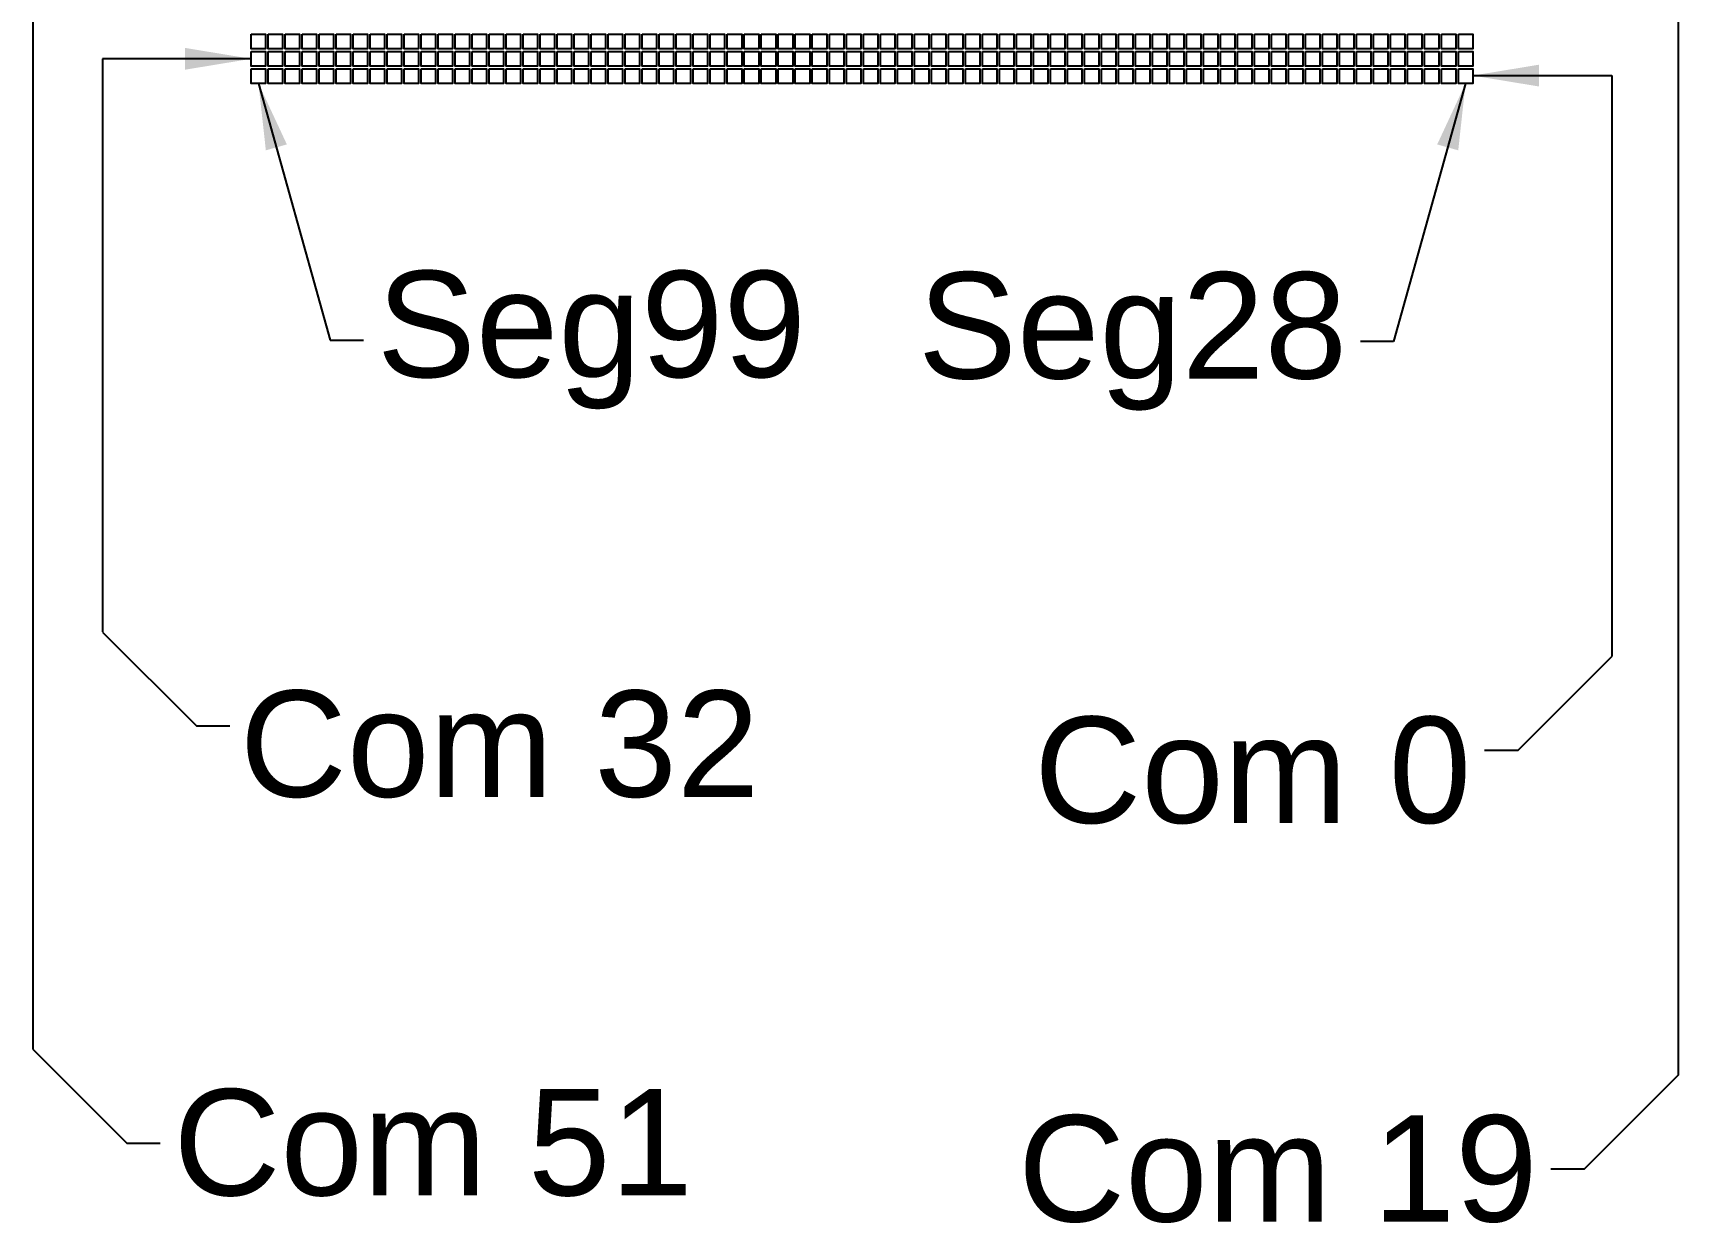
# Model space of a CAD drawing. Header units: millimetres. Extents: x 462 to 746, y 142 to 198.
# Drawn here: x 722.23 to 734.61, y 174.19 to 183.15 of the extents above; entities that cross this region are included whole.
import ezdxf

# ---------------------------------------------------------------- set-up
doc = ezdxf.new("R2010")
doc.units = ezdxf.units.MM
doc.header["$LTSCALE"] = 0.555556
doc.layers.add('Index', color=7, linetype='Continuous')
doc.styles.get("Standard").update_dxf_attribs({"font": 'ARIAL.TTF'})
doc.dimstyles.get("Standard").update_dxf_attribs({"dimtxt": 0.18, "dimasz": 0.18, "dimexe": 0.18, "dimexo": 0.0625, "dimgap": 0.09, "dimtad": 0, "dimtih": 1, "dimtoh": 1, "dimdec": 4, "dimzin": 0, "dimdsep": 46, "dimtxsty": 'Standard', "dimcen": 0.09, "dimadec": 0, "dimazin": 0, "dimtfac": 1, "dimtdec": 4, "dimtofl": 0, "dimtmove": 0, "dimatfit": 3, "dimfxl": 0, "dimtolj": 1, "dimtzin": 0, "dimarcsym": 0})

msp = doc.modelspace()

# ---------------------------------------------------------------- linework, layer by layer
for points in [[(723.8692, 183.1388), (723.9772, 183.1388), (723.9772, 183.0288), (723.8692, 183.0288)], [(723.9972, 183.1388), (724.1052, 183.1388), (724.1052, 183.0288), (723.9972, 183.0288)], [(724.1252, 183.1388), (724.2332, 183.1388), (724.2332, 183.0288), (724.1252, 183.0288)], [(724.2532, 183.1388), (724.3612, 183.1388), (724.3612, 183.0288), (724.2532, 183.0288)], [(724.3812, 183.1388), (724.4892, 183.1388), (724.4892, 183.0288), (724.3812, 183.0288)], [(724.5092, 183.1388), (724.6172, 183.1388), (724.6172, 183.0288), (724.5092, 183.0288)], [(724.6372, 183.1388), (724.7452, 183.1388), (724.7452, 183.0288), (724.6372, 183.0288)], [(724.7652, 183.1388), (724.8732, 183.1388), (724.8732, 183.0288), (724.7652, 183.0288)], [(724.8932, 183.1388), (725.0012, 183.1388), (725.0012, 183.0288), (724.8932, 183.0288)], [(725.0212, 183.1388), (725.1292, 183.1388), (725.1292, 183.0288), (725.0212, 183.0288)], [(725.1492, 183.1388), (725.2572, 183.1388), (725.2572, 183.0288), (725.1492, 183.0288)], [(725.2772, 183.1388), (725.3852, 183.1388), (725.3852, 183.0288), (725.2772, 183.0288)], [(725.4052, 183.1388), (725.5132, 183.1388), (725.5132, 183.0288), (725.4052, 183.0288)], [(725.5332, 183.1388), (725.6412, 183.1388), (725.6412, 183.0288), (725.5332, 183.0288)], [(725.6612, 183.1388), (725.7692, 183.1388), (725.7692, 183.0288), (725.6612, 183.0288)], [(725.7892, 183.1388), (725.8972, 183.1388), (725.8972, 183.0288), (725.7892, 183.0288)], [(725.9172, 183.1388), (726.0252, 183.1388), (726.0252, 183.0288), (725.9172, 183.0288)], [(726.0452, 183.1388), (726.1532, 183.1388), (726.1532, 183.0288), (726.0452, 183.0288)], [(726.1732, 183.1388), (726.2812, 183.1388), (726.2812, 183.0288), (726.1732, 183.0288)], [(726.3012, 183.1388), (726.4092, 183.1388), (726.4092, 183.0288), (726.3012, 183.0288)], [(726.4292, 183.1388), (726.5372, 183.1388), (726.5372, 183.0288), (726.4292, 183.0288)], [(726.5572, 183.1388), (726.6652, 183.1388), (726.6652, 183.0288), (726.5572, 183.0288)], [(726.6852, 183.1388), (726.7932, 183.1388), (726.7932, 183.0288), (726.6852, 183.0288)], [(726.8132, 183.1388), (726.9212, 183.1388), (726.9212, 183.0288), (726.8132, 183.0288)], [(726.9412, 183.1388), (727.0492, 183.1388), (727.0492, 183.0288), (726.9412, 183.0288)], [(727.0692, 183.1388), (727.1772, 183.1388), (727.1772, 183.0288), (727.0692, 183.0288)], [(727.1972, 183.1388), (727.3052, 183.1388), (727.3052, 183.0288), (727.1972, 183.0288)], [(727.3252, 183.1388), (727.4332, 183.1388), (727.4332, 183.0288), (727.3252, 183.0288)], [(727.4532, 183.1388), (727.5612, 183.1388), (727.5612, 183.0288), (727.4532, 183.0288)], [(727.5812, 183.1388), (727.6892, 183.1388), (727.6892, 183.0288), (727.5812, 183.0288)], [(727.7092, 183.1388), (727.8172, 183.1388), (727.8172, 183.0288), (727.7092, 183.0288)], [(727.8372, 183.1388), (727.9452, 183.1388), (727.9452, 183.0288), (727.8372, 183.0288)], [(727.9652, 183.1388), (728.0732, 183.1388), (728.0732, 183.0288), (727.9652, 183.0288)], [(728.0932, 183.1388), (728.2012, 183.1388), (728.2012, 183.0288), (728.0932, 183.0288)], [(728.2212, 183.1388), (728.3292, 183.1388), (728.3292, 183.0288), (728.2212, 183.0288)], [(728.3492, 183.1388), (728.4572, 183.1388), (728.4572, 183.0288), (728.3492, 183.0288)], [(728.4772, 183.1388), (728.5852, 183.1388), (728.5852, 183.0288), (728.4772, 183.0288)], [(728.6052, 183.1388), (728.7132, 183.1388), (728.7132, 183.0288), (728.6052, 183.0288)], [(728.7332, 183.1388), (728.8412, 183.1388), (728.8412, 183.0288), (728.7332, 183.0288)], [(728.8612, 183.1388), (728.9692, 183.1388), (728.9692, 183.0288), (728.8612, 183.0288)], [(728.9892, 183.1388), (729.0972, 183.1388), (729.0972, 183.0288), (728.9892, 183.0288)], [(729.1172, 183.1388), (729.2252, 183.1388), (729.2252, 183.0288), (729.1172, 183.0288)], [(729.2452, 183.1388), (729.3532, 183.1388), (729.3532, 183.0288), (729.2452, 183.0288)], [(729.3732, 183.1388), (729.4812, 183.1388), (729.4812, 183.0288), (729.3732, 183.0288)], [(729.5012, 183.1388), (729.6092, 183.1388), (729.6092, 183.0288), (729.5012, 183.0288)], [(729.6292, 183.1388), (729.7372, 183.1388), (729.7372, 183.0288), (729.6292, 183.0288)], [(729.7572, 183.1388), (729.8652, 183.1388), (729.8652, 183.0288), (729.7572, 183.0288)], [(729.8852, 183.1388), (729.9932, 183.1388), (729.9932, 183.0288), (729.8852, 183.0288)], [(730.0132, 183.1388), (730.1212, 183.1388), (730.1212, 183.0288), (730.0132, 183.0288)], [(730.1412, 183.1388), (730.2492, 183.1388), (730.2492, 183.0288), (730.1412, 183.0288)], [(730.2692, 183.1388), (730.3772, 183.1388), (730.3772, 183.0288), (730.2692, 183.0288)], [(730.3972, 183.1388), (730.5052, 183.1388), (730.5052, 183.0288), (730.3972, 183.0288)], [(730.5252, 183.1388), (730.6332, 183.1388), (730.6332, 183.0288), (730.5252, 183.0288)], [(730.6532, 183.1388), (730.7612, 183.1388), (730.7612, 183.0288), (730.6532, 183.0288)], [(730.7812, 183.1388), (730.8892, 183.1388), (730.8892, 183.0288), (730.7812, 183.0288)], [(730.9092, 183.1388), (731.0172, 183.1388), (731.0172, 183.0288), (730.9092, 183.0288)], [(731.0372, 183.1388), (731.1452, 183.1388), (731.1452, 183.0288), (731.0372, 183.0288)], [(731.1652, 183.1388), (731.2732, 183.1388), (731.2732, 183.0288), (731.1652, 183.0288)], [(731.2932, 183.1388), (731.4012, 183.1388), (731.4012, 183.0288), (731.2932, 183.0288)], [(731.4212, 183.1388), (731.5292, 183.1388), (731.5292, 183.0288), (731.4212, 183.0288)], [(731.5492, 183.1388), (731.6572, 183.1388), (731.6572, 183.0288), (731.5492, 183.0288)], [(731.6772, 183.1388), (731.7852, 183.1388), (731.7852, 183.0288), (731.6772, 183.0288)], [(731.8052, 183.1388), (731.9132, 183.1388), (731.9132, 183.0288), (731.8052, 183.0288)], [(731.9332, 183.1388), (732.0412, 183.1388), (732.0412, 183.0288), (731.9332, 183.0288)], [(732.0612, 183.1388), (732.1692, 183.1388), (732.1692, 183.0288), (732.0612, 183.0288)], [(732.1892, 183.1388), (732.2972, 183.1388), (732.2972, 183.0288), (732.1892, 183.0288)], [(732.3172, 183.1388), (732.4252, 183.1388), (732.4252, 183.0288), (732.3172, 183.0288)], [(732.4452, 183.1388), (732.5532, 183.1388), (732.5532, 183.0288), (732.4452, 183.0288)], [(732.5732, 183.1388), (732.6812, 183.1388), (732.6812, 183.0288), (732.5732, 183.0288)], [(732.7012, 183.1388), (732.8092, 183.1388), (732.8092, 183.0288), (732.7012, 183.0288)], [(732.8292, 183.1388), (732.9372, 183.1388), (732.9372, 183.0288), (732.8292, 183.0288)], [(732.9572, 183.1388), (733.0652, 183.1388), (733.0652, 183.0288), (732.9572, 183.0288)], [(723.8692, 183.0088), (723.9772, 183.0088), (723.9772, 182.8988), (723.8692, 182.8988)], [(723.9972, 183.0088), (724.1052, 183.0088), (724.1052, 182.8988), (723.9972, 182.8988)], [(724.1252, 183.0088), (724.2332, 183.0088), (724.2332, 182.8988), (724.1252, 182.8988)], [(724.2532, 183.0088), (724.3612, 183.0088), (724.3612, 182.8988), (724.2532, 182.8988)], [(724.3812, 183.0088), (724.4892, 183.0088), (724.4892, 182.8988), (724.3812, 182.8988)], [(724.5092, 183.0088), (724.6172, 183.0088), (724.6172, 182.8988), (724.5092, 182.8988)], [(724.6372, 183.0088), (724.7452, 183.0088), (724.7452, 182.8988), (724.6372, 182.8988)], [(724.7652, 183.0088), (724.8732, 183.0088), (724.8732, 182.8988), (724.7652, 182.8988)], [(724.8932, 183.0088), (725.0012, 183.0088), (725.0012, 182.8988), (724.8932, 182.8988)], [(725.0212, 183.0088), (725.1292, 183.0088), (725.1292, 182.8988), (725.0212, 182.8988)], [(725.1492, 183.0088), (725.2572, 183.0088), (725.2572, 182.8988), (725.1492, 182.8988)], [(725.2772, 183.0088), (725.3852, 183.0088), (725.3852, 182.8988), (725.2772, 182.8988)], [(725.4052, 183.0088), (725.5132, 183.0088), (725.5132, 182.8988), (725.4052, 182.8988)], [(725.5332, 183.0088), (725.6412, 183.0088), (725.6412, 182.8988), (725.5332, 182.8988)], [(725.6612, 183.0088), (725.7692, 183.0088), (725.7692, 182.8988), (725.6612, 182.8988)], [(725.7892, 183.0088), (725.8972, 183.0088), (725.8972, 182.8988), (725.7892, 182.8988)], [(725.9172, 183.0088), (726.0252, 183.0088), (726.0252, 182.8988), (725.9172, 182.8988)], [(726.0452, 183.0088), (726.1532, 183.0088), (726.1532, 182.8988), (726.0452, 182.8988)], [(726.1732, 183.0088), (726.2812, 183.0088), (726.2812, 182.8988), (726.1732, 182.8988)], [(726.3012, 183.0088), (726.4092, 183.0088), (726.4092, 182.8988), (726.3012, 182.8988)], [(726.4292, 183.0088), (726.5372, 183.0088), (726.5372, 182.8988), (726.4292, 182.8988)], [(726.5572, 183.0088), (726.6652, 183.0088), (726.6652, 182.8988), (726.5572, 182.8988)], [(726.6852, 183.0088), (726.7932, 183.0088), (726.7932, 182.8988), (726.6852, 182.8988)], [(726.8132, 183.0088), (726.9212, 183.0088), (726.9212, 182.8988), (726.8132, 182.8988)], [(726.9412, 183.0088), (727.0492, 183.0088), (727.0492, 182.8988), (726.9412, 182.8988)], [(727.0692, 183.0088), (727.1772, 183.0088), (727.1772, 182.8988), (727.0692, 182.8988)], [(727.1972, 183.0088), (727.3052, 183.0088), (727.3052, 182.8988), (727.1972, 182.8988)], [(727.3252, 183.0088), (727.4332, 183.0088), (727.4332, 182.8988), (727.3252, 182.8988)], [(727.4532, 183.0088), (727.5612, 183.0088), (727.5612, 182.8988), (727.4532, 182.8988)], [(727.5812, 183.0088), (727.6892, 183.0088), (727.6892, 182.8988), (727.5812, 182.8988)], [(727.7092, 183.0088), (727.8172, 183.0088), (727.8172, 182.8988), (727.7092, 182.8988)], [(727.8372, 183.0088), (727.9452, 183.0088), (727.9452, 182.8988), (727.8372, 182.8988)], [(727.9652, 183.0088), (728.0732, 183.0088), (728.0732, 182.8988), (727.9652, 182.8988)], [(728.0932, 183.0088), (728.2012, 183.0088), (728.2012, 182.8988), (728.0932, 182.8988)], [(728.2212, 183.0088), (728.3292, 183.0088), (728.3292, 182.8988), (728.2212, 182.8988)], [(728.3492, 183.0088), (728.4572, 183.0088), (728.4572, 182.8988), (728.3492, 182.8988)], [(728.4772, 183.0088), (728.5852, 183.0088), (728.5852, 182.8988), (728.4772, 182.8988)], [(728.6052, 183.0088), (728.7132, 183.0088), (728.7132, 182.8988), (728.6052, 182.8988)], [(728.7332, 183.0088), (728.8412, 183.0088), (728.8412, 182.8988), (728.7332, 182.8988)], [(728.8612, 183.0088), (728.9692, 183.0088), (728.9692, 182.8988), (728.8612, 182.8988)], [(728.9892, 183.0088), (729.0972, 183.0088), (729.0972, 182.8988), (728.9892, 182.8988)], [(729.1172, 183.0088), (729.2252, 183.0088), (729.2252, 182.8988), (729.1172, 182.8988)], [(729.2452, 183.0088), (729.3532, 183.0088), (729.3532, 182.8988), (729.2452, 182.8988)], [(729.3732, 183.0088), (729.4812, 183.0088), (729.4812, 182.8988), (729.3732, 182.8988)], [(729.5012, 183.0088), (729.6092, 183.0088), (729.6092, 182.8988), (729.5012, 182.8988)], [(729.6292, 183.0088), (729.7372, 183.0088), (729.7372, 182.8988), (729.6292, 182.8988)], [(729.7572, 183.0088), (729.8652, 183.0088), (729.8652, 182.8988), (729.7572, 182.8988)], [(729.8852, 183.0088), (729.9932, 183.0088), (729.9932, 182.8988), (729.8852, 182.8988)], [(730.0132, 183.0088), (730.1212, 183.0088), (730.1212, 182.8988), (730.0132, 182.8988)], [(730.1412, 183.0088), (730.2492, 183.0088), (730.2492, 182.8988), (730.1412, 182.8988)], [(730.2692, 183.0088), (730.3772, 183.0088), (730.3772, 182.8988), (730.2692, 182.8988)], [(730.3972, 183.0088), (730.5052, 183.0088), (730.5052, 182.8988), (730.3972, 182.8988)], [(730.5252, 183.0088), (730.6332, 183.0088), (730.6332, 182.8988), (730.5252, 182.8988)], [(730.6532, 183.0088), (730.7612, 183.0088), (730.7612, 182.8988), (730.6532, 182.8988)], [(730.7812, 183.0088), (730.8892, 183.0088), (730.8892, 182.8988), (730.7812, 182.8988)], [(730.9092, 183.0088), (731.0172, 183.0088), (731.0172, 182.8988), (730.9092, 182.8988)], [(731.0372, 183.0088), (731.1452, 183.0088), (731.1452, 182.8988), (731.0372, 182.8988)], [(731.1652, 183.0088), (731.2732, 183.0088), (731.2732, 182.8988), (731.1652, 182.8988)], [(731.2932, 183.0088), (731.4012, 183.0088), (731.4012, 182.8988), (731.2932, 182.8988)], [(731.4212, 183.0088), (731.5292, 183.0088), (731.5292, 182.8988), (731.4212, 182.8988)], [(731.5492, 183.0088), (731.6572, 183.0088), (731.6572, 182.8988), (731.5492, 182.8988)], [(731.6772, 183.0088), (731.7852, 183.0088), (731.7852, 182.8988), (731.6772, 182.8988)], [(731.8052, 183.0088), (731.9132, 183.0088), (731.9132, 182.8988), (731.8052, 182.8988)], [(731.9332, 183.0088), (732.0412, 183.0088), (732.0412, 182.8988), (731.9332, 182.8988)], [(732.0612, 183.0088), (732.1692, 183.0088), (732.1692, 182.8988), (732.0612, 182.8988)], [(732.1892, 183.0088), (732.2972, 183.0088), (732.2972, 182.8988), (732.1892, 182.8988)], [(732.3172, 183.0088), (732.4252, 183.0088), (732.4252, 182.8988), (732.3172, 182.8988)], [(732.4452, 183.0088), (732.5532, 183.0088), (732.5532, 182.8988), (732.4452, 182.8988)], [(732.5732, 183.0088), (732.6812, 183.0088), (732.6812, 182.8988), (732.5732, 182.8988)], [(732.7012, 183.0088), (732.8092, 183.0088), (732.8092, 182.8988), (732.7012, 182.8988)], [(732.8292, 183.0088), (732.9372, 183.0088), (732.9372, 182.8988), (732.8292, 182.8988)], [(732.9572, 183.0088), (733.0652, 183.0088), (733.0652, 182.8988), (732.9572, 182.8988)], [(723.8692, 182.8788), (723.9772, 182.8788), (723.9772, 182.7688), (723.8692, 182.7688)], [(723.9972, 182.8788), (724.1052, 182.8788), (724.1052, 182.7688), (723.9972, 182.7688)], [(724.1252, 182.8788), (724.2332, 182.8788), (724.2332, 182.7688), (724.1252, 182.7688)], [(724.2532, 182.8788), (724.3612, 182.8788), (724.3612, 182.7688), (724.2532, 182.7688)], [(724.3812, 182.8788), (724.4892, 182.8788), (724.4892, 182.7688), (724.3812, 182.7688)], [(724.5092, 182.8788), (724.6172, 182.8788), (724.6172, 182.7688), (724.5092, 182.7688)], [(724.6372, 182.8788), (724.7452, 182.8788), (724.7452, 182.7688), (724.6372, 182.7688)], [(724.7652, 182.8788), (724.8732, 182.8788), (724.8732, 182.7688), (724.7652, 182.7688)], [(724.8932, 182.8788), (725.0012, 182.8788), (725.0012, 182.7688), (724.8932, 182.7688)], [(725.0212, 182.8788), (725.1292, 182.8788), (725.1292, 182.7688), (725.0212, 182.7688)], [(725.1492, 182.8788), (725.2572, 182.8788), (725.2572, 182.7688), (725.1492, 182.7688)], [(725.2772, 182.8788), (725.3852, 182.8788), (725.3852, 182.7688), (725.2772, 182.7688)], [(725.4052, 182.8788), (725.5132, 182.8788), (725.5132, 182.7688), (725.4052, 182.7688)], [(725.5332, 182.8788), (725.6412, 182.8788), (725.6412, 182.7688), (725.5332, 182.7688)], [(725.6612, 182.8788), (725.7692, 182.8788), (725.7692, 182.7688), (725.6612, 182.7688)], [(725.7892, 182.8788), (725.8972, 182.8788), (725.8972, 182.7688), (725.7892, 182.7688)], [(725.9172, 182.8788), (726.0252, 182.8788), (726.0252, 182.7688), (725.9172, 182.7688)], [(726.0452, 182.8788), (726.1532, 182.8788), (726.1532, 182.7688), (726.0452, 182.7688)], [(726.1732, 182.8788), (726.2812, 182.8788), (726.2812, 182.7688), (726.1732, 182.7688)], [(726.3012, 182.8788), (726.4092, 182.8788), (726.4092, 182.7688), (726.3012, 182.7688)], [(726.4292, 182.8788), (726.5372, 182.8788), (726.5372, 182.7688), (726.4292, 182.7688)], [(726.5572, 182.8788), (726.6652, 182.8788), (726.6652, 182.7688), (726.5572, 182.7688)], [(726.6852, 182.8788), (726.7932, 182.8788), (726.7932, 182.7688), (726.6852, 182.7688)], [(726.8132, 182.8788), (726.9212, 182.8788), (726.9212, 182.7688), (726.8132, 182.7688)], [(726.9412, 182.8788), (727.0492, 182.8788), (727.0492, 182.7688), (726.9412, 182.7688)], [(727.0692, 182.8788), (727.1772, 182.8788), (727.1772, 182.7688), (727.0692, 182.7688)], [(727.1972, 182.8788), (727.3052, 182.8788), (727.3052, 182.7688), (727.1972, 182.7688)], [(727.3252, 182.8788), (727.4332, 182.8788), (727.4332, 182.7688), (727.3252, 182.7688)], [(727.4532, 182.8788), (727.5612, 182.8788), (727.5612, 182.7688), (727.4532, 182.7688)], [(727.5812, 182.8788), (727.6892, 182.8788), (727.6892, 182.7688), (727.5812, 182.7688)], [(727.7092, 182.8788), (727.8172, 182.8788), (727.8172, 182.7688), (727.7092, 182.7688)], [(727.8372, 182.8788), (727.9452, 182.8788), (727.9452, 182.7688), (727.8372, 182.7688)], [(727.9652, 182.8788), (728.0732, 182.8788), (728.0732, 182.7688), (727.9652, 182.7688)], [(728.0932, 182.8788), (728.2012, 182.8788), (728.2012, 182.7688), (728.0932, 182.7688)], [(728.2212, 182.8788), (728.3292, 182.8788), (728.3292, 182.7688), (728.2212, 182.7688)], [(728.3492, 182.8788), (728.4572, 182.8788), (728.4572, 182.7688), (728.3492, 182.7688)], [(728.4772, 182.8788), (728.5852, 182.8788), (728.5852, 182.7688), (728.4772, 182.7688)], [(728.6052, 182.8788), (728.7132, 182.8788), (728.7132, 182.7688), (728.6052, 182.7688)], [(728.7332, 182.8788), (728.8412, 182.8788), (728.8412, 182.7688), (728.7332, 182.7688)], [(728.8612, 182.8788), (728.9692, 182.8788), (728.9692, 182.7688), (728.8612, 182.7688)], [(728.9892, 182.8788), (729.0972, 182.8788), (729.0972, 182.7688), (728.9892, 182.7688)], [(729.1172, 182.8788), (729.2252, 182.8788), (729.2252, 182.7688), (729.1172, 182.7688)], [(729.2452, 182.8788), (729.3532, 182.8788), (729.3532, 182.7688), (729.2452, 182.7688)], [(729.3732, 182.8788), (729.4812, 182.8788), (729.4812, 182.7688), (729.3732, 182.7688)], [(729.5012, 182.8788), (729.6092, 182.8788), (729.6092, 182.7688), (729.5012, 182.7688)], [(729.6292, 182.8788), (729.7372, 182.8788), (729.7372, 182.7688), (729.6292, 182.7688)], [(729.7572, 182.8788), (729.8652, 182.8788), (729.8652, 182.7688), (729.7572, 182.7688)], [(729.8852, 182.8788), (729.9932, 182.8788), (729.9932, 182.7688), (729.8852, 182.7688)], [(730.0132, 182.8788), (730.1212, 182.8788), (730.1212, 182.7688), (730.0132, 182.7688)], [(730.1412, 182.8788), (730.2492, 182.8788), (730.2492, 182.7688), (730.1412, 182.7688)], [(730.2692, 182.8788), (730.3772, 182.8788), (730.3772, 182.7688), (730.2692, 182.7688)], [(730.3972, 182.8788), (730.5052, 182.8788), (730.5052, 182.7688), (730.3972, 182.7688)], [(730.5252, 182.8788), (730.6332, 182.8788), (730.6332, 182.7688), (730.5252, 182.7688)], [(730.6532, 182.8788), (730.7612, 182.8788), (730.7612, 182.7688), (730.6532, 182.7688)], [(730.7812, 182.8788), (730.8892, 182.8788), (730.8892, 182.7688), (730.7812, 182.7688)], [(730.9092, 182.8788), (731.0172, 182.8788), (731.0172, 182.7688), (730.9092, 182.7688)], [(731.0372, 182.8788), (731.1452, 182.8788), (731.1452, 182.7688), (731.0372, 182.7688)], [(731.1652, 182.8788), (731.2732, 182.8788), (731.2732, 182.7688), (731.1652, 182.7688)], [(731.2932, 182.8788), (731.4012, 182.8788), (731.4012, 182.7688), (731.2932, 182.7688)], [(731.4212, 182.8788), (731.5292, 182.8788), (731.5292, 182.7688), (731.4212, 182.7688)], [(731.5492, 182.8788), (731.6572, 182.8788), (731.6572, 182.7688), (731.5492, 182.7688)], [(731.6772, 182.8788), (731.7852, 182.8788), (731.7852, 182.7688), (731.6772, 182.7688)], [(731.8052, 182.8788), (731.9132, 182.8788), (731.9132, 182.7688), (731.8052, 182.7688)], [(731.9332, 182.8788), (732.0412, 182.8788), (732.0412, 182.7688), (731.9332, 182.7688)], [(732.0612, 182.8788), (732.1692, 182.8788), (732.1692, 182.7688), (732.0612, 182.7688)], [(732.1892, 182.8788), (732.2972, 182.8788), (732.2972, 182.7688), (732.1892, 182.7688)], [(732.3172, 182.8788), (732.4252, 182.8788), (732.4252, 182.7688), (732.3172, 182.7688)], [(732.4452, 182.8788), (732.5532, 182.8788), (732.5532, 182.7688), (732.4452, 182.7688)], [(732.5732, 182.8788), (732.6812, 182.8788), (732.6812, 182.7688), (732.5732, 182.7688)], [(732.7012, 182.8788), (732.8092, 182.8788), (732.8092, 182.7688), (732.7012, 182.7688)], [(732.8292, 182.8788), (732.9372, 182.8788), (732.9372, 182.7688), (732.8292, 182.7688)], [(732.9572, 182.8788), (733.0652, 182.8788), (733.0652, 182.7688), (732.9572, 182.7688)]]:
    msp.add_lwpolyline(points, close=True)
at = {"layer": 'Index', "color": 5}
for points in [[(722.7495, 178.6393), (723.4566, 177.9322), (723.7066, 177.9322)], [(734.1112, 178.4551), (733.4041, 177.748), (733.1541, 177.748)], [(722.2252, 175.5003), (722.9323, 174.7932), (723.1823, 174.7932)], [(734.6112, 175.3034), (733.9041, 174.5963), (733.6541, 174.5963)]]:
    msp.add_lwpolyline(points, dxfattribs=at)

# ---------------------------------------------------------------- texts
at = {"layer": 'Index', "color": 5, "char_height": 0.25}
for s, insert, attachment_point in [('{\\H3.2x;Seg99}', (724.8143, 180.8369), 4), ('{\\H3.2x;Seg28}', (732.1194, 180.8267), 6), ('{\\H3.2x;Com 32}', (723.7823, 177.7932), 4), ('{\\H3.2x;Com 0}', (733.0541, 177.5963), 6), ('{\\H3.2x;Com 51}', (723.2823, 174.7932), 4), ('{\\H3.2x;Com 19}', (733.5541, 174.5963), 6)]:
    msp.add_mtext(s, dxfattribs=dict(at, insert=insert, attachment_point=attachment_point))

# ---------------------------------------------------------------- leaders
at = {"layer": 'Index', "color": 5}
for points in [[(723.8692, 187.8938), (722.2252, 187.8938), (722.2252, 175.5003)], [(733.0652, 187.7638), (734.6112, 187.7638), (734.6112, 175.3034)], [(723.8692, 182.9538), (722.7495, 182.9538), (722.7495, 178.6413)], [(733.0652, 182.8275), (734.1112, 182.8275), (734.1112, 178.4571)], [(723.9232, 182.7688), (724.4643, 180.8369), (724.7143, 180.8369)], [(733.0112, 182.7688), (732.4694, 180.8267), (732.2194, 180.8267)]]:
    msp.add_leader(points, dimstyle='Standard', override={"dimtxt": 0.5, "dimasz": 0.5, "dimexe": 0.5, "dimexo": 0.5, "dimgap": 0.1, "dimtih": 0, "dimdec": 3}, dxfattribs=at)

doc.saveas('drawing.dxf')
